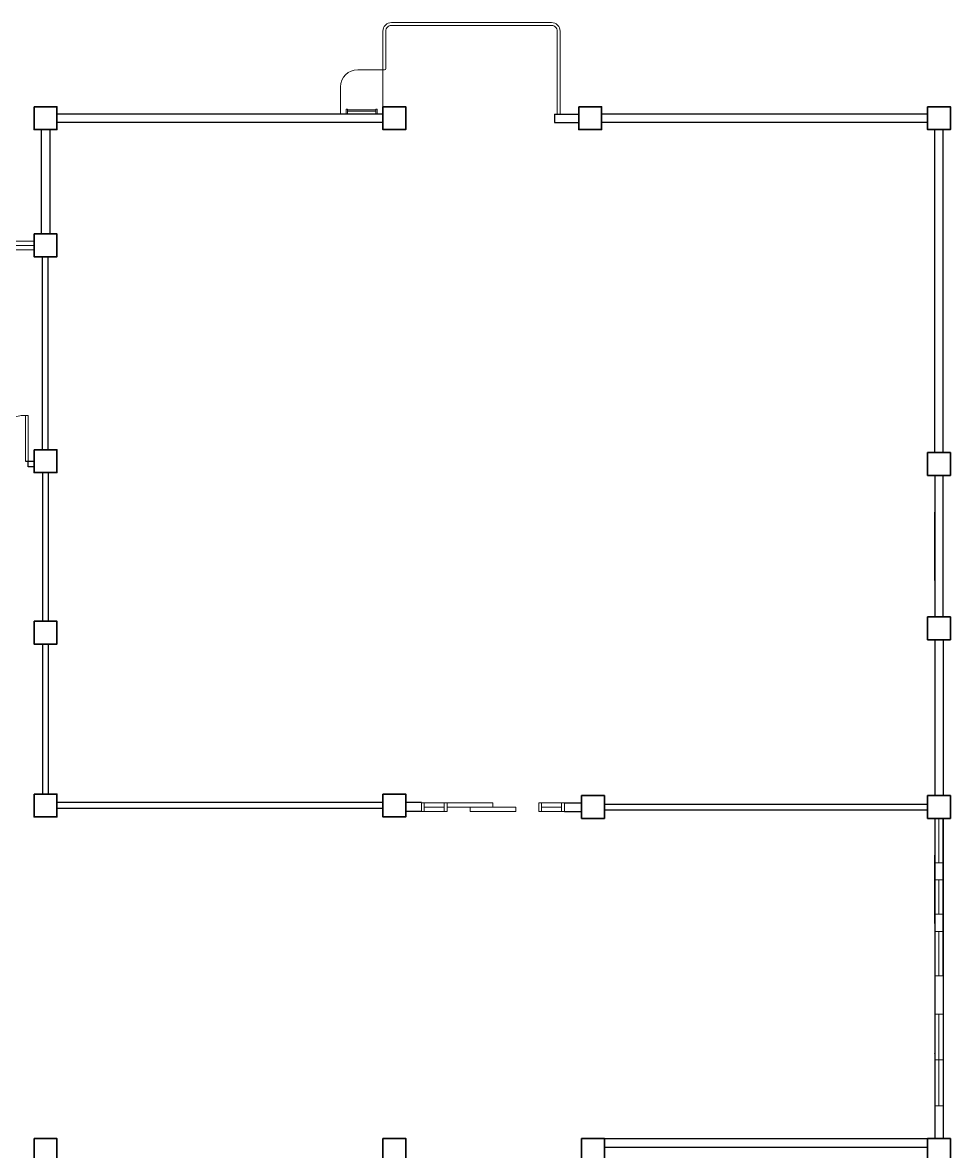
# Model space of a CAD drawing. Header units: millimetres. Extents: x 3 to 200, y 1 to 233.
# Drawn here: x 44.87 to 61.09, y 40.64 to 60.39 of the extents above; entities that cross this region are included whole.
import ezdxf

# ---------------------------------------------------------------- set-up
doc = ezdxf.new("R2010")
doc.units = ezdxf.units.MM
doc.header["$MEASUREMENT"] = 0

msp = doc.modelspace()

# ---------------------------------------------------------------- linework, layer by layer
at = {"color": 8, "linetype": 'ByBlock', "lineweight": 9}
for p, q in [((50.73, 59.563), (51.2, 59.563)), ((50.43, 58.788), (50.43, 59.263)), ((50.55, 58.87), (50.53, 58.87)), ((50.53, 58.87), (50.53, 58.79)), ((50.55, 58.79), (50.55, 58.87)), ((50.8, 58.86), (50.55, 58.86)), ((50.8, 58.86), (51.05, 58.86)), ((51.05, 58.79), (51.05, 58.87)), ((51.05, 58.87), (51.07, 58.87)), ((51.07, 58.87), (51.07, 58.79)), ((50.8, 58.84), (50.55, 58.84)), ((50.8, 58.84), (51.05, 58.84)), ((41.745, 56.563), (45.07, 56.563)), ((45.07, 56.49), (41.745, 56.49)), ((41.745, 56.413), (45.07, 56.413)), ((44.97, 52.615), (45.07, 52.615)), ((60.82, 45.825), (60.82, 46.465)), ((60.82, 45.689), (60.82, 46.465)), ((60.895, 46.465), (60.895, 45.689)), ((60.97, 45.825), (60.97, 46.465)), ((60.97, 45.689), (60.82, 45.689)), ((60.97, 45.389), (60.82, 45.389)), ((60.82, 45.389), (60.82, 44.789)), ((60.895, 45.389), (60.895, 44.789)), ((60.97, 45.089), (60.97, 45.389)), ((60.82, 44.789), (60.97, 44.789)), ((60.82, 44.789), (60.82, 44.489)), ((60.82, 44.625), (60.82, 43.863)), ((60.82, 44.489), (60.97, 44.489)), ((60.895, 44.489), (60.895, 43.714)), ((60.97, 44.625), (60.97, 43.863)), ((60.97, 44.489), (60.97, 43.713)), ((60.97, 43.863), (60.97, 43.713)), ((60.97, 43.713), (60.82, 43.715)), ((60.82, 42.95), (60.82, 43.713)), ((60.97, 42.95), (60.97, 43.713)), ((60.82, 43.615), (60.82, 40.865)), ((60.82, 41.44), (60.82, 43.04)), ((60.82, 43.04), (60.97, 43.04)), ((60.82, 41.75), (60.82, 42.95)), ((60.895, 43.04), (60.895, 41.44)), ((60.97, 41.75), (60.97, 42.95)), ((60.82, 42.24), (60.97, 42.24)), ((60.97, 42.24), (60.97, 41.44)), ((60.82, 41.75), (60.82, 40.865)), ((60.97, 41.75), (60.97, 40.865)), ((60.97, 41.44), (60.82, 41.44))]:
    msp.add_line(p, q, dxfattribs=at)
at = {"color": 8, "linetype": 'ByBlock', "lineweight": 25}
for p, q in [((51.17, 58.788), (45.47, 58.788)), ((54.17, 58.788), (54.595, 58.788)), ((60.695, 58.788), (54.995, 58.788)), ((45.195, 58.515), (45.195, 56.69)), ((45.345, 58.515), (45.345, 56.69)), ((51.17, 58.638), (45.47, 58.638)), ((54.17, 58.638), (54.595, 58.638)), ((60.695, 58.638), (54.995, 58.638)), ((60.82, 52.865), (60.82, 58.515)), ((60.97, 52.865), (60.97, 58.515)), ((45.22, 52.915), (45.22, 56.29)), ((45.32, 52.915), (45.32, 56.29)), ((44.92, 52.715), (45.07, 52.715)), ((44.97, 52.615), (44.97, 52.715)), ((45.07, 52.615), (44.97, 52.615)), ((45.22, 52.515), (45.22, 49.915)), ((45.32, 52.515), (45.32, 49.915)), ((60.82, 52.465), (60.82, 49.99)), ((60.97, 49.99), (60.97, 52.465)), ((60.82, 50.625), (60.82, 51.825)), ((60.82, 49.59), (60.82, 46.865)), ((60.97, 49.59), (60.97, 46.865)), ((45.22, 49.515), (45.22, 46.891)), ((45.32, 49.515), (45.32, 46.891)), ((60.82, 48.95), (60.82, 47.75)), ((60.82, 46.465), (60.82, 40.865)), ((60.97, 46.465), (60.97, 40.865)), ((60.97, 43.713), (60.97, 46.465)), ((60.82, 44.625), (60.82, 45.825)), ((60.97, 44.625), (60.97, 45.825)), ((60.97, 45.389), (60.97, 45.689))]:
    msp.add_line(p, q, dxfattribs=at)
at = {"color": 8, "linetype": 'Continuous', "lineweight": 25}
for p, q in [((54.17, 58.788), (54.17, 58.638)), ((51.845, 46.741), (51.57, 46.741)), ((54.345, 46.739), (54.645, 46.739)), ((51.845, 46.589), (51.57, 46.589)), ((54.345, 46.589), (54.645, 46.589))]:
    msp.add_line(p, q, dxfattribs=at)
at = {"color": 8, "lineweight": 25}
for p, q in [((51.17, 46.741), (45.47, 46.741)), ((51.17, 46.641), (45.47, 46.641)), ((55.045, 46.715), (60.695, 46.715)), ((55.045, 46.615), (60.695, 46.615)), ((55.045, 40.865), (60.695, 40.865)), ((55.045, 40.715), (60.695, 40.715))]:
    msp.add_line(p, q, dxfattribs=at)
at = {"color": 8, "linetype": 'ByBlock', "lineweight": 13}
for p, q in [((52.245, 46.739), (51.895, 46.739)), ((51.895, 46.664), (52.245, 46.664)), ((53.945, 46.739), (54.295, 46.739)), ((54.295, 46.664), (53.945, 46.664)), ((52.245, 46.589), (51.895, 46.589)), ((53.945, 46.589), (54.295, 46.589))]:
    msp.add_line(p, q, dxfattribs=at)
at = {"color": 8, "lineweight": 9, "ltscale": 0.4}
msp.add_line((60.82, 44.844), (60.82, 45.334), dxfattribs=at)
at = {"color": 8, "linetype": 'ByBlock', "lineweight": 9}
for points in [[(54.27, 58.788), (54.27, 60.238, 0.414214), (54.12, 60.388), (51.32, 60.388, 0.414214), (51.17, 60.238), (51.17, 58.913), (51.17, 59.563)], [(54.22, 58.788), (54.22, 60.238, 0.414214), (54.12, 60.338), (51.32, 60.338, 0.414214), (51.22, 60.238), (51.22, 59.583)]]:
    msp.add_lwpolyline(points, format="xyb", dxfattribs=at)
at = {"color": 8, "linetype": 'ByBlock', "lineweight": 35}
for points in [[(45.07, 58.915), (45.47, 58.915), (45.47, 58.515), (45.07, 58.515)], [(51.17, 58.915), (51.57, 58.915), (51.57, 58.515), (51.17, 58.515)], [(54.595, 58.915), (54.995, 58.915), (54.995, 58.515), (54.595, 58.515)], [(60.695, 58.915), (61.095, 58.915), (61.095, 58.515), (60.695, 58.515)], [(45.07, 56.69), (45.47, 56.69), (45.47, 56.29), (45.07, 56.29)], [(45.07, 52.915), (45.47, 52.915), (45.47, 52.515), (45.07, 52.515)], [(60.695, 52.865), (61.095, 52.865), (61.095, 52.465), (60.695, 52.465)], [(60.695, 49.99), (61.095, 49.99), (61.095, 49.59), (60.695, 49.59)], [(45.07, 49.915), (45.47, 49.915), (45.47, 49.515), (45.07, 49.515)], [(45.07, 46.891), (45.47, 46.891), (45.47, 46.491), (45.07, 46.491)], [(51.17, 46.891), (51.57, 46.891), (51.57, 46.491), (51.17, 46.491)], [(54.645, 46.865), (55.045, 46.865), (55.045, 46.465), (54.645, 46.465)], [(60.695, 46.865), (61.095, 46.865), (61.095, 46.465), (60.695, 46.465)], [(45.07, 40.865), (45.47, 40.865), (45.47, 40.465), (45.07, 40.465)], [(51.17, 40.866), (51.57, 40.866), (51.57, 40.466), (51.17, 40.466)], [(54.645, 40.865), (55.045, 40.865), (55.045, 40.465), (54.645, 40.465)], [(60.695, 40.865), (61.095, 40.865), (61.095, 40.465), (60.695, 40.465)]]:
    msp.add_lwpolyline(points, close=True, dxfattribs=at)
at = {"color": 8, "lineweight": 13, "ltscale": 0.03}
msp.add_lwpolyline([(44.92, 52.715), (44.97, 52.715), (44.97, 53.515), (44.92, 53.515)], close=True, dxfattribs=at)
at = {"color": 8, "linetype": 'ByBlock', "lineweight": 13}
for points in [[(51.895, 46.739), (51.895, 46.589), (51.845, 46.589), (51.845, 46.739)], [(52.295, 46.739), (52.295, 46.589), (52.245, 46.589), (52.245, 46.739)], [(52.295, 46.739), (53.095, 46.739), (53.095, 46.664), (52.295, 46.664)], [(52.695, 46.664), (53.495, 46.664), (53.495, 46.589), (52.695, 46.589)], [(53.895, 46.739), (53.895, 46.589), (53.945, 46.589), (53.945, 46.739)], [(54.295, 46.739), (54.295, 46.589), (54.345, 46.589), (54.345, 46.739)]]:
    msp.add_lwpolyline(points, close=True, dxfattribs=at)
at = {"color": 8, "lineweight": 9}
for points in [[(60.82, 46.465), (60.97, 46.465), (60.97, 45.689), (60.82, 45.689)], [(60.82, 45.389), (60.97, 45.389), (60.97, 44.789), (60.82, 44.789)], [(60.82, 44.489), (60.97, 44.489), (60.97, 43.713), (60.82, 43.713)], [(60.82, 43.04), (60.97, 43.04), (60.97, 41.44), (60.82, 41.44)]]:
    msp.add_lwpolyline(points, close=True, dxfattribs=at)
at = {"color": 8, "linetype": 'ByBlock', "lineweight": 9}
for centre, radius, start, end in [((50.73, 59.263), 0.3, 90, 180), ((51.2, 59.583), 0.02, 270, 0)]:
    msp.add_arc(centre, radius, start, end, dxfattribs=at)
at = {"color": 8, "lineweight": 13, "ltscale": 0.03}
msp.add_arc((44.92, 52.763), 0.752, 90, 183.6952, dxfattribs=at)
at = {"color": 8, "linetype": 'ByBlock', "lineweight": 9}
for p in [(60.82, 45.225), (60.82, 42.35)]:
    msp.add_point(p, dxfattribs=at)

doc.saveas('drawing.dxf')
